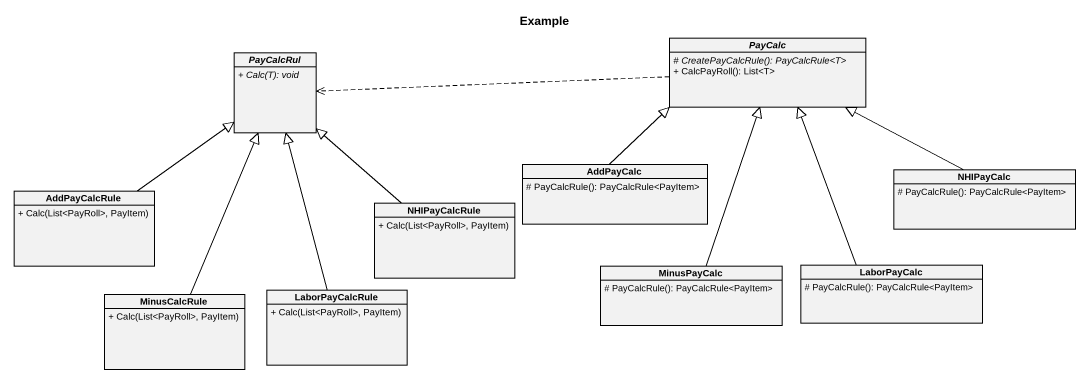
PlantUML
@startuml
title Example
hide circle
hide empty members
skinparam classAttributeIconSize 0
abstract class PayCalcRul {
  {abstract} + Calc(T): void
}
abstract class PayCalc {
  {abstract} # CreatePayCalcRule(): PayCalcRule<T>
  + CalcPayRoll(): List<T>
}
class AddPayCalc {
  # PayCalcRule(): PayCalcRule<PayItem>
}
class NHIPayCalc {
  # PayCalcRule(): PayCalcRule<PayItem>
}
class AddPayCalcRule {
  + Calc(List<PayRoll>, PayItem)
}
class NHIPayCalcRule {
  + Calc(List<PayRoll>, PayItem)
}
class MinusCalcRule {
  + Calc(List<PayRoll>, PayItem)
}
class LaborPayCalcRule {
  + Calc(List<PayRoll>, PayItem)
}
class MinusPayCalc {
  # PayCalcRule(): PayCalcRule<PayItem>
}
class LaborPayCalc {
  # PayCalcRule(): PayCalcRule<PayItem>
}
PayCalc .left.> PayCalcRul
AddPayCalc -up-|> PayCalc
NHIPayCalc -left-|> PayCalc
AddPayCalcRule -up-|> PayCalcRul
NHIPayCalcRule -up-|> PayCalcRul
MinusCalcRule -up-|> PayCalcRul
LaborPayCalcRule -up-|> PayCalcRul
MinusPayCalc -up-|> PayCalc
LaborPayCalc -up-|> PayCalc
@enduml
